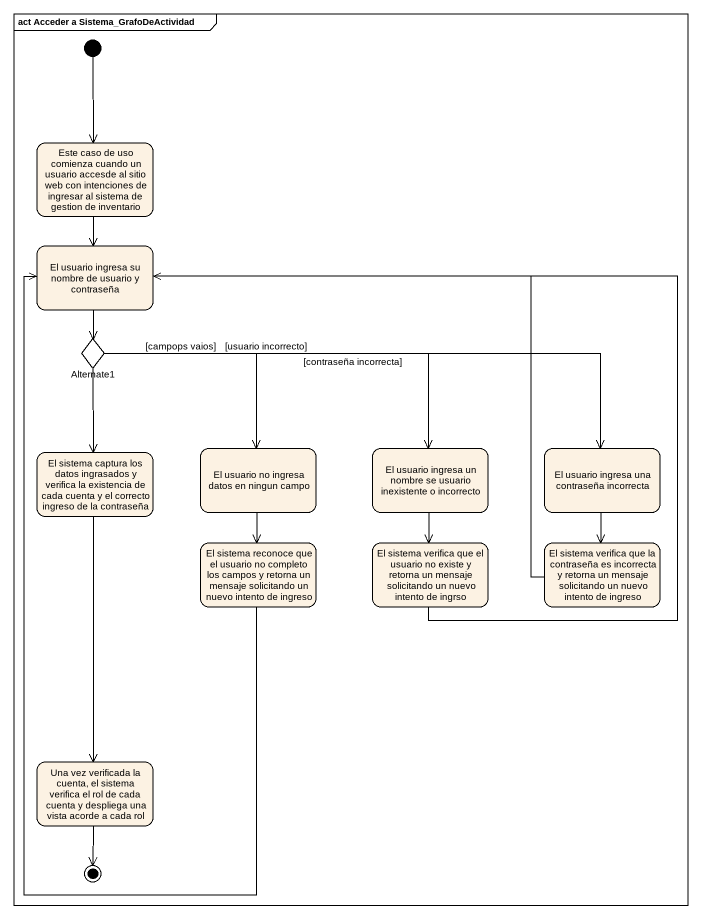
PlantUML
@startuml
mainframe act Acceder a Sistema_GrafoDeActividad
hide empty description
state "Este caso de uso comienza cuando un usuario accesde al sitio web con intenciones de ingresar al sistema de gestion de inventario" as Este_caso_de_uso_comienza
state "El usuario ingresa su nombre de usuario y contraseña" as El_usuario_ingresa_su
state Alternate1 <<choice>>
state "El sistema captura los datos ingrasados y verifica la existencia de cada cuenta y el correcto ingreso de la contraseña" as El_sistema_captura_los
state "El usuario no ingresa datos en ningun campo" as El_usuario_no_ingresa_datos
state "El usuario ingresa un nombre se usuario inexistente o incorrecto" as El_usuario_ingresa_un
state "El usuario ingresa una contraseña incorrecta" as El_usuario_ingresa_una
state "El sistema reconoce que el usuario no completo los campos y retorna un mensaje solicitando un nuevo intento de ingreso" as El_sistema_reconoce_que_el
state "El sistema verifica que el usuario no existe y retorna un mensaje solicitando un nuevo intento de ingrso" as El_sistema_verifica_que_el
state "El sistema verifica que la contraseña es incorrecta y retorna un mensaje solicitando un nuevo intento de ingreso" as El_sistema_verifica_que_la
state "Una vez verificada la cuenta, el sistema verifica el rol de cada cuenta y despliega una vista acorde a cada rol" as Una_vez_verificada_la
[*] --> Este_caso_de_uso_comienza
Este_caso_de_uso_comienza --> El_usuario_ingresa_su
El_usuario_ingresa_su --> Alternate1
Alternate1 --> El_sistema_captura_los
Alternate1 --> El_usuario_no_ingresa_datos : [campops vaios]
Alternate1 -right-> El_usuario_ingresa_un : [usuario incorrecto]
Alternate1 -right-> El_usuario_ingresa_una : [contraseña incorrecta]
El_sistema_captura_los --> Una_vez_verificada_la
El_usuario_no_ingresa_datos --> El_sistema_reconoce_que_el
El_usuario_ingresa_un --> El_sistema_verifica_que_el
El_usuario_ingresa_una --> El_sistema_verifica_que_la
El_sistema_reconoce_que_el -up-> El_usuario_ingresa_su
El_sistema_verifica_que_el -up-> El_usuario_ingresa_su
El_sistema_verifica_que_la -left-> El_usuario_ingresa_su
Una_vez_verificada_la --> [*]
@enduml
